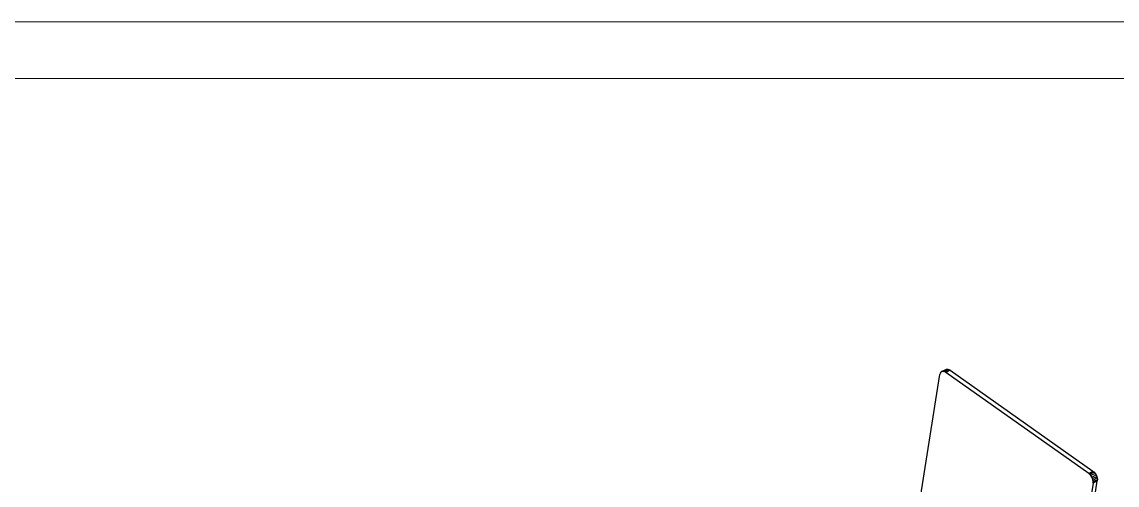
# Model space of a CAD drawing. Header units: millimetres. Extents: x 1918 to 7324, y -1954 to 2054.
# Drawn here: x 4621 to 6123, y 1419 to 2054 of the extents above; entities that cross this region are included whole.
import ezdxf

# ---------------------------------------------------------------- set-up
doc = ezdxf.new("R2010")
doc.units = ezdxf.units.MM
doc.layers.add('tabelka', color=155, linetype='Continuous')

msp = doc.modelspace()

# ---------------------------------------------------------------- linework, layer by layer
for p, q in [((5882, 1574.7), (5887.7, 1577.7)), ((5883.3, 1575.1), (5889, 1578.2)), ((5884.8, 1575.1), (5890.5, 1578.1)), ((5886.5, 1574.6), (5892.2, 1577.7)), ((5887.7, 1577.7), (5889, 1578.2)), ((5889, 1578.2), (5890.5, 1578.1)), ((5890.5, 1578.1), (5892.2, 1577.7)), ((5892.2, 1577.7), (5893.8, 1576.7)), ((5829.8, 1253.3), (5879.6, 1570.8)), ((5880.1, 1572.4), (5879.6, 1570.8)), ((5880.9, 1573.8), (5880.1, 1572.4)), ((5882, 1574.7), (5880.9, 1573.8)), ((5883.3, 1575.1), (5882, 1574.7)), ((5884.8, 1575.1), (5883.3, 1575.1)), ((5886.5, 1574.6), (5884.8, 1575.1)), ((5888.1, 1573.7), (5886.5, 1574.6)), ((5893.8, 1576.7), (5888.1, 1573.7)), ((6083.9, 1435.2), (5888.1, 1573.7)), ((5893.8, 1576.7), (6089.6, 1438.2)), ((6083.9, 1435.2), (6089.6, 1438.2)), ((6085.5, 1433.9), (6083.9, 1435.2)), ((6091.2, 1436.9), (6085.5, 1433.9)), ((6086.9, 1432.2), (6085.5, 1433.9)), ((6092.7, 1435.2), (6086.9, 1432.2)), ((6088.2, 1430.3), (6086.9, 1432.2)), ((6088.2, 1430.3), (6093.9, 1433.3)), ((6089.1, 1428.2), (6088.2, 1430.3)), ((6089.1, 1428.2), (6094.8, 1431.2)), ((6089.7, 1426), (6089.1, 1428.2)), ((6089.6, 1438.2), (6091.2, 1436.9)), ((6089.7, 1426), (6095.5, 1429.1)), ((6090, 1424), (6095.7, 1427)), ((6091.2, 1436.9), (6092.7, 1435.2)), ((6092.7, 1435.2), (6093.9, 1433.3)), ((6093.9, 1433.3), (6094.8, 1431.2)), ((6094.8, 1431.2), (6095.5, 1429.1)), ((6095.5, 1429.1), (6095.7, 1427)), ((6095.7, 1427), (6095.6, 1425.1)), ((6089.9, 1422.1), (6042.8, 1121.8)), ((6047.9, 1120.8), (6095.6, 1425.1)), ((6090, 1424), (6089.7, 1426)), ((6095.6, 1425.1), (6089.9, 1422.1)), ((6089.9, 1422.1), (6090, 1424))]:
    msp.add_line(p, q)
at = {"layer": 'tabelka', "lineweight": 5}
for points in [[(1917.6, 2053.8), (7324, 2053.8), (7324, -1953.9), (1917.6, -1953.9)], [(1995, 1976.4), (7246.6, 1976.4), (7246.6, -1876.5), (1995, -1876.5)]]:
    msp.add_lwpolyline(points, close=True, dxfattribs=at)

doc.saveas('drawing.dxf')
